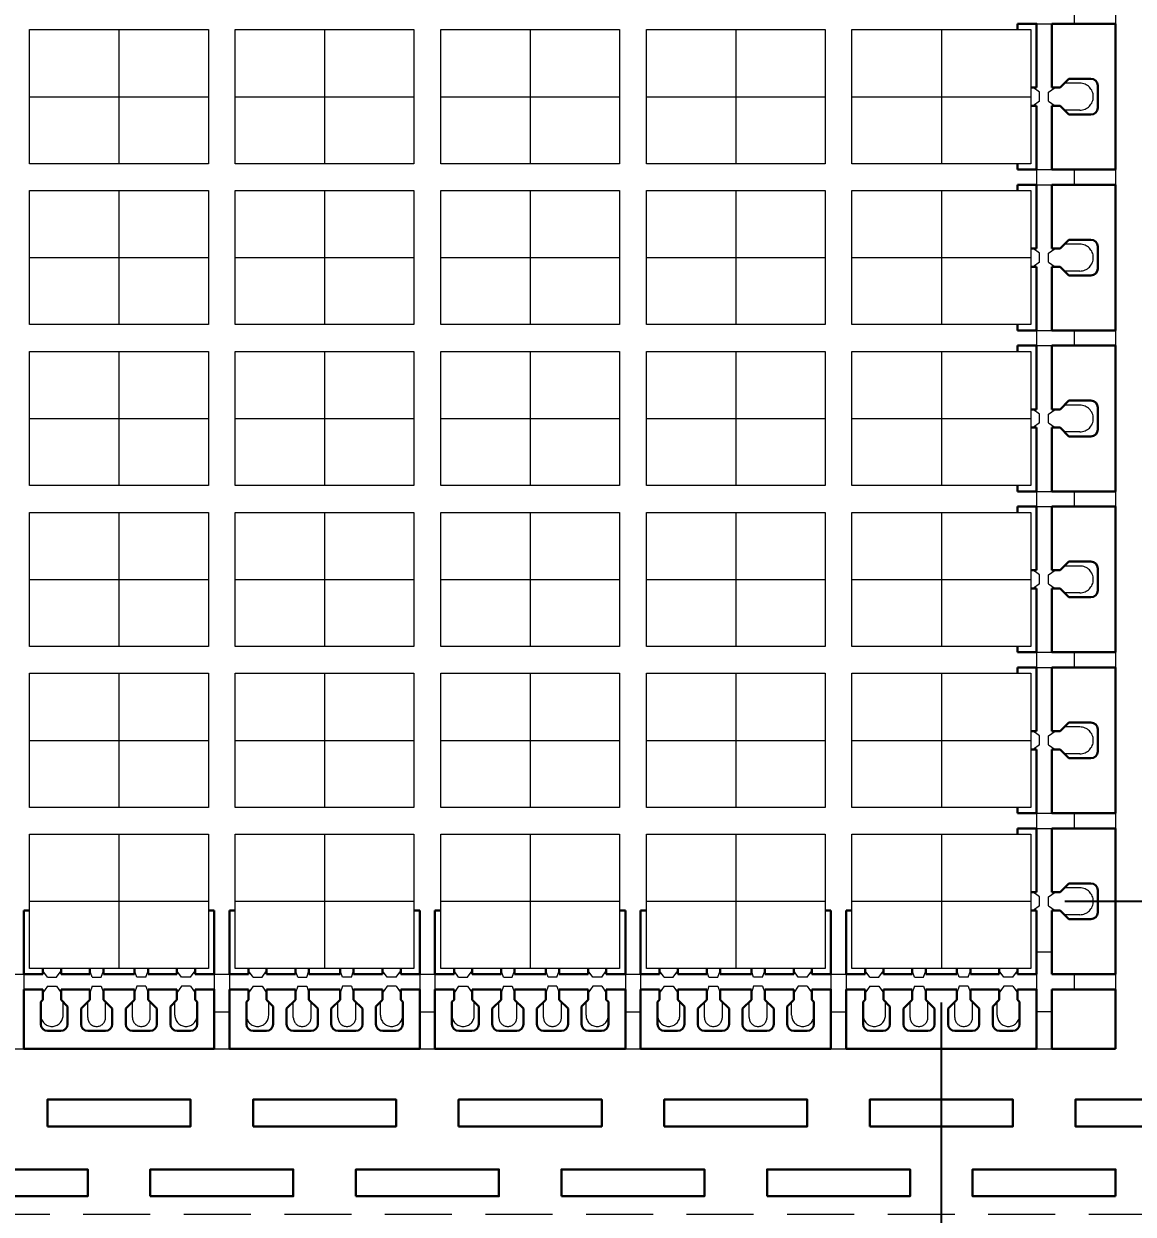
# Model space of a CAD drawing. Extents: x 276.8 to 349.1, y 147.8 to 219.
# Drawn here: x 320.77 to 333.18, y 157.56 to 170.87 of the extents above; entities that cross this region are included whole.
import ezdxf

# ---------------------------------------------------------------- set-up
doc = ezdxf.new("R2010")
doc.units = 0
doc.header["$LTSCALE"] = 3
doc.header["$MEASUREMENT"] = 0
for name, pattern in [('CENTER', [2, 1.25, -0.25, 0.25, -0.25]), ('HIDDEN', [0.375, 0.25, -0.125]), ('PHANTOM', [2.5, 1.25, -0.25, 0.25, -0.25, 0.25, -0.25])]:
    doc.linetypes.add(name, pattern=pattern)
for name, color, linetype, lineweight in [('CLIN', 1, 'CENTER', 15), ('DIM', 4, 'Continuous', 13), ('HIDN', 6, 'HIDDEN', 15), ('HIDN2', 3, 'HIDDEN', 15), ('HIND1', 6, 'HIDDEN', 15), ('OBJ1', 7, 'Continuous', 30), ('OBJ3', 40, 'Continuous', 30), ('PHANTOM', 5, 'PHANTOM', 15), ('SAW', 2, 'HIDDEN', 15)]:
    doc.layers.add(name, color=color, linetype=linetype, lineweight=lineweight)
doc.dimstyles.new('3DEC X 2', dxfattribs={"dimtxt": 0.889, "dimasz": 1.27, "dimexe": 0.381, "dimexo": 0.381, "dimgap": 0.381, "dimtad": 0, "dimdec": 3, "dimzin": 0, "dimdsep": 46, "dimtxsty": 'Standard', "dimcen": 0.09, "dimadec": 0, "dimazin": 0, "dimtfac": 1, "dimtdec": 3, "dimtofl": 0, "dimtmove": 0, "dimatfit": 3, "dimfxl": 1, "dimtolj": 1, "dimtzin": 0, "dimarcsym": 0})

# ---------------------------------------------------------------- blocks, each defined once
blk = doc.blocks.new('*D9')
at = {"layer": 'Defpoints', "color": 0, "transparency": 16777216}
for p in [(236.033, -122.925), (240.183, -125.675), (236.033, -132.247)]:
    blk.add_point(p, dxfattribs=at)
at = {"layer": 'DIM', "color": 0, "lineweight": -2, "transparency": 16777216}
for p, q in [((236.033, -123.306), (236.033, -132.628)), ((240.183, -126.056), (240.183, -132.628)), ((236.033, -132.247), (234.763, -132.247)), ((238.913, -132.247), (237.303, -132.247))]:
    blk.add_line(p, q, dxfattribs=at)
at = {"layer": 'DIM', "color": 0, "transparency": 16777216}
for points in [[(237.303, -132.035), (237.303, -132.458), (236.033, -132.247)], [(238.913, -132.035), (238.913, -132.458), (240.183, -132.247)]]:
    blk.add_solid(points, dxfattribs=at)
at = {"layer": 'DIM', "color": 0, "transparency": 16777216, "insert": (232.826, -132.247), "char_height": 0.889, "attachment_point": 5}
blk.add_mtext('\\A1;4.150', dxfattribs=at)
blk = doc.blocks.new('*D10')
at = {"layer": 'Defpoints', "color": 0, "transparency": 16777216}
for p in [(237.033, -122.175), (244.446, -122.175), (240.183, -125.675)]:
    blk.add_point(p, dxfattribs=at)
at = {"layer": 'DIM', "color": 0, "lineweight": -2, "transparency": 16777216}
for p, q in [((244.446, -122.175), (244.446, -120.085)), ((237.414, -122.175), (244.827, -122.175)), ((244.446, -124.405), (244.446, -123.445)), ((240.564, -125.675), (244.827, -125.675))]:
    blk.add_line(p, q, dxfattribs=at)
at = {"layer": 'DIM', "color": 0, "transparency": 16777216}
for points in [[(244.235, -123.445), (244.658, -123.445), (244.446, -122.175)], [(244.235, -124.405), (244.658, -124.405), (244.446, -125.675)]]:
    blk.add_solid(points, dxfattribs=at)
at = {"layer": 'DIM', "color": 0, "transparency": 16777216, "insert": (244.446, -118.074), "char_height": 0.889, "attachment_point": 5, "rotation": 90}
blk.add_mtext('\\A1;3.500', dxfattribs=at)
blk = doc.blocks.new('*D21')
at = {"layer": 'Defpoints', "color": 0, "transparency": 16777216}
for p in [(217.283, -125.475), (217.983, -125.475), (217.983, -131.4)]:
    blk.add_point(p, dxfattribs=at)
at = {"layer": 'DIM', "color": 0, "lineweight": -2, "transparency": 16777216}
for p, q in [((217.283, -125.856), (217.283, -131.781)), ((217.983, -125.856), (217.983, -131.781)), ((216.013, -131.4), (214.743, -131.4)), ((219.253, -131.4), (220.523, -131.4))]:
    blk.add_line(p, q, dxfattribs=at)
at = {"layer": 'DIM', "color": 0, "transparency": 16777216}
for points in [[(216.013, -131.189), (216.013, -131.612), (217.283, -131.4)], [(219.253, -131.189), (219.253, -131.612), (217.983, -131.4)]]:
    blk.add_solid(points, dxfattribs=at)
at = {"layer": 'DIM', "color": 0, "transparency": 16777216, "insert": (224.238, -131.4), "char_height": 0.889, "attachment_point": 5}
blk.add_mtext('\\A1;0.700 TYP', dxfattribs=at)

msp = doc.modelspace()

# ---------------------------------------------------------------- linework, layer by layer
at = {"layer": 'CLIN'}
for p, q in [((321.8332, 170.8071), (321.8332, 169.3071)), ((324.1332, 170.8071), (324.1332, 169.3071)), ((326.4332, 170.8071), (326.4332, 169.3071)), ((328.7332, 170.8071), (328.7332, 169.3071)), ((328.7332, 170.8071), (328.7332, 169.3071)), ((331.0332, 170.8071), (331.0332, 169.3071)), ((321.8332, 169.0071), (321.8332, 167.5071)), ((324.1332, 169.0071), (324.1332, 167.5071)), ((326.4332, 169.0071), (326.4332, 167.5071)), ((328.7332, 169.0071), (328.7332, 167.5071)), ((328.7332, 169.0071), (328.7332, 167.5071)), ((331.0332, 169.0071), (331.0332, 167.5071)), ((321.8332, 167.2071), (321.8332, 165.7071)), ((324.1332, 167.2071), (324.1332, 165.7071)), ((326.4332, 167.2071), (326.4332, 165.7071)), ((328.7332, 167.2071), (328.7332, 165.7071)), ((328.7332, 167.2071), (328.7332, 165.7071)), ((331.0332, 167.2071), (331.0332, 165.7071)), ((321.8332, 165.4071), (321.8332, 163.9071)), ((324.1332, 165.4071), (324.1332, 163.9071)), ((326.4332, 165.4071), (326.4332, 163.9071)), ((328.7332, 165.4071), (328.7332, 163.9071)), ((328.7332, 165.4071), (328.7332, 163.9071)), ((331.0332, 165.4071), (331.0332, 163.9071)), ((321.8332, 163.6071), (321.8332, 162.1071)), ((324.1332, 163.6071), (324.1332, 162.1071)), ((326.4332, 163.6071), (326.4332, 162.1071)), ((328.7332, 163.6071), (328.7332, 162.1071)), ((328.7332, 163.6071), (328.7332, 162.1071)), ((331.0332, 163.6071), (331.0332, 162.1071)), ((321.8332, 161.8071), (321.8332, 160.3071)), ((324.1332, 161.8071), (324.1332, 160.3071)), ((326.4332, 161.8071), (326.4332, 160.3071)), ((328.7332, 161.8071), (328.7332, 160.3071)), ((328.7332, 161.8071), (328.7332, 160.3071)), ((331.0332, 161.8071), (331.0332, 160.3071))]:
    msp.add_line(p, q, dxfattribs=at)
for points in [[(320.8332, 170.0571), (322.8332, 170.0571)], [(323.1332, 170.0571), (325.1332, 170.0571)], [(325.4332, 170.0571), (327.4332, 170.0571)], [(327.7332, 170.0571), (329.7332, 170.0571)], [(327.7332, 170.0571), (329.7332, 170.0571)], [(330.0332, 170.0571), (332.0332, 170.0571)], [(320.8332, 168.2571), (322.8332, 168.2571)], [(323.1332, 168.2571), (325.1332, 168.2571)], [(325.4332, 168.2571), (327.4332, 168.2571)], [(327.7332, 168.2571), (329.7332, 168.2571)], [(327.7332, 168.2571), (329.7332, 168.2571)], [(330.0332, 168.2571), (332.0332, 168.2571)], [(320.8332, 166.4571), (322.8332, 166.4571)], [(323.1332, 166.4571), (325.1332, 166.4571)], [(325.4332, 166.4571), (327.4332, 166.4571)], [(327.7332, 166.4571), (329.7332, 166.4571)], [(327.7332, 166.4571), (329.7332, 166.4571)], [(330.0332, 166.4571), (332.0332, 166.4571)], [(320.8332, 164.6571), (322.8332, 164.6571)], [(323.1332, 164.6571), (325.1332, 164.6571)], [(325.4332, 164.6571), (327.4332, 164.6571)], [(327.7332, 164.6571), (329.7332, 164.6571)], [(327.7332, 164.6571), (329.7332, 164.6571)], [(330.0332, 164.6571), (332.0332, 164.6571)], [(320.8332, 162.8571), (322.8332, 162.8571)], [(323.1332, 162.8571), (325.1332, 162.8571)], [(325.4332, 162.8571), (327.4332, 162.8571)], [(327.7332, 162.8571), (329.7332, 162.8571)], [(327.7332, 162.8571), (329.7332, 162.8571)], [(330.0332, 162.8571), (332.0332, 162.8571)], [(320.8332, 161.0571), (322.8332, 161.0571)], [(323.1332, 161.0571), (325.1332, 161.0571)], [(325.4332, 161.0571), (327.4332, 161.0571)], [(327.7332, 161.0571), (329.7332, 161.0571)], [(327.7332, 161.0571), (329.7332, 161.0571)], [(330.0332, 161.0571), (332.0332, 161.0571)]]:
    msp.add_lwpolyline(points, dxfattribs=at)
at = {"layer": 'HIDN'}
for p, q in [((332.5832, 170.2071), (332.4092, 170.2071)), ((332.5832, 169.9071), (332.4092, 169.9071)), ((332.5832, 168.4071), (332.4092, 168.4071)), ((332.5832, 168.1071), (332.4092, 168.1071)), ((332.5832, 166.6071), (332.4092, 166.6071)), ((332.5832, 166.3071), (332.4092, 166.3071)), ((332.5832, 164.8071), (332.4092, 164.8071)), ((332.5832, 164.5071), (332.4092, 164.5071)), ((332.5832, 163.0071), (332.4092, 163.0071)), ((332.5832, 162.7071), (332.4092, 162.7071)), ((332.5832, 161.2071), (332.4092, 161.2071)), ((332.5832, 160.9071), (332.4092, 160.9071)), ((320.9582, 159.7821), (320.9582, 159.9311)), ((321.2082, 159.7821), (321.2082, 159.9311)), ((321.4832, 159.7571), (321.4832, 159.9311)), ((321.6832, 159.7571), (321.6832, 159.9311)), ((321.9832, 159.7571), (321.9832, 159.9311)), ((322.1832, 159.7571), (322.1832, 159.9311)), ((322.4582, 159.7821), (322.4582, 159.9311)), ((323.2582, 159.7821), (323.2582, 159.9311)), ((323.5082, 159.7821), (323.5082, 159.9311)), ((323.7832, 159.7571), (323.7832, 159.9311)), ((323.9832, 159.7571), (323.9832, 159.9311)), ((324.2832, 159.7571), (324.2832, 159.9311)), ((324.4832, 159.7571), (324.4832, 159.9311)), ((324.7582, 159.7821), (324.7582, 159.9311)), ((325.5582, 159.7821), (325.5582, 159.9311)), ((325.8082, 159.7821), (325.8082, 159.9311)), ((326.0832, 159.7571), (326.0832, 159.9311)), ((326.2832, 159.7571), (326.2832, 159.9311)), ((326.5832, 159.7571), (326.5832, 159.9311)), ((326.7832, 159.7571), (326.7832, 159.9311)), ((327.0582, 159.7821), (327.0582, 159.9311)), ((327.8582, 159.7821), (327.8582, 159.9311)), ((328.1082, 159.7821), (328.1082, 159.9311)), ((328.3832, 159.7571), (328.3832, 159.9311)), ((328.5832, 159.7571), (328.5832, 159.9311)), ((328.8832, 159.7571), (328.8832, 159.9311)), ((329.0832, 159.7571), (329.0832, 159.9311)), ((329.3582, 159.7821), (329.3582, 159.9311)), ((330.1582, 159.7821), (330.1582, 159.9311)), ((330.4082, 159.7821), (330.4082, 159.9311)), ((330.6832, 159.7571), (330.6832, 159.9311)), ((330.8832, 159.7571), (330.8832, 159.9311)), ((331.1832, 159.7571), (331.1832, 159.9311)), ((331.3832, 159.7571), (331.3832, 159.9311)), ((331.6582, 159.7821), (331.6582, 159.9311))]:
    msp.add_line(p, q, dxfattribs=at)
msp.add_lwpolyline([(335.1832, 157.5571), (335.1832, 209.5571), (283.1832, 209.5571), (283.1832, 157.5571)], close=True, dxfattribs=at)
for centre, radius, start, end in [((332.5832, 170.0571), 0.15, 270, 90), ((332.5832, 168.2571), 0.15, 270, 90), ((332.5832, 166.4571), 0.15, 270, 90), ((332.5832, 164.6571), 0.15, 270, 90), ((332.5832, 162.8571), 0.15, 270, 90), ((332.5832, 161.0571), 0.15, 270, 90), ((321.0832, 159.7821), 0.125, 180, 360), ((322.5832, 159.7821), 0.125, 180, 0), ((323.3832, 159.7821), 0.125, 180, 360), ((324.8832, 159.7821), 0.125, 180, 0), ((325.6832, 159.7821), 0.125, 180, 360), ((327.1832, 159.7821), 0.125, 180, 0), ((327.9832, 159.7821), 0.125, 180, 360), ((329.4832, 159.7821), 0.125, 180, 0), ((330.2832, 159.7821), 0.125, 180, 360), ((331.7832, 159.7821), 0.125, 180, 0), ((321.5832, 159.7571), 0.1, 180, 360), ((322.0832, 159.7571), 0.1, 180, 360), ((323.8832, 159.7571), 0.1, 180, 360), ((324.3832, 159.7571), 0.1, 180, 360), ((326.1832, 159.7571), 0.1, 180, 360), ((326.6832, 159.7571), 0.1, 180, 360), ((328.4832, 159.7571), 0.1, 180, 360), ((328.9832, 159.7571), 0.1, 180, 360), ((330.7832, 159.7571), 0.1, 180, 360), ((331.2832, 159.7571), 0.1, 180, 360)]:
    msp.add_arc(centre, radius, start, end, dxfattribs=at)
at = {"layer": 'HIDN2'}
for p, q in [((332.5182, 171.0421), (332.5182, 170.8721)), ((332.0982, 170.8721), (332.2682, 170.8721)), ((332.0982, 169.2421), (332.0982, 169.0721)), ((332.0982, 169.2421), (332.2682, 169.2421)), ((332.5182, 169.2421), (332.5182, 169.0721)), ((332.0982, 169.0721), (332.2682, 169.0721)), ((332.0982, 167.4421), (332.0982, 167.2721)), ((332.0982, 167.4421), (332.2682, 167.4421)), ((332.5182, 167.4421), (332.5182, 167.2721)), ((332.0982, 167.2721), (332.2682, 167.2721)), ((332.0982, 165.6421), (332.0982, 165.4721)), ((332.0982, 165.6421), (332.2682, 165.6421)), ((332.5182, 165.6421), (332.5182, 165.4721)), ((332.0982, 165.4721), (332.2682, 165.4721)), ((332.0982, 163.8421), (332.0982, 163.6721)), ((332.0982, 163.8421), (332.2682, 163.8421)), ((332.5182, 163.8421), (332.5182, 163.6721)), ((332.0982, 163.6721), (332.2682, 163.6721)), ((332.0982, 162.0421), (332.0982, 161.8721)), ((332.0982, 162.0421), (332.2682, 162.0421)), ((332.5182, 162.0421), (332.5182, 161.8721)), ((332.0982, 161.8721), (332.2682, 161.8721)), ((332.0982, 160.4921), (332.2682, 160.4921)), ((320.5982, 160.2421), (320.7682, 160.2421)), ((320.7682, 160.2421), (320.7682, 160.0721)), ((322.8982, 160.2421), (323.0682, 160.2421)), ((322.8982, 160.2421), (322.8982, 160.0721)), ((323.0682, 160.2421), (323.0682, 160.0721)), ((325.1982, 160.2421), (325.3682, 160.2421)), ((325.1982, 160.2421), (325.1982, 160.0721)), ((325.3682, 160.2421), (325.3682, 160.0721)), ((327.4982, 160.2421), (327.6682, 160.2421)), ((327.4982, 160.2421), (327.4982, 160.0721)), ((327.6682, 160.2421), (327.6682, 160.0721)), ((329.7982, 160.2421), (329.9682, 160.2421)), ((329.7982, 160.2421), (329.7982, 160.0721)), ((329.9682, 160.2421), (329.9682, 160.0721)), ((332.0982, 160.2421), (332.0982, 160.0721)), ((332.5182, 160.2421), (332.5182, 160.0721)), ((322.8982, 159.8221), (323.0682, 159.8221)), ((325.1982, 159.8221), (325.3682, 159.8221)), ((327.4982, 159.8221), (327.6682, 159.8221)), ((329.7982, 159.8221), (329.9682, 159.8221)), ((332.2682, 159.8221), (332.0982, 159.8221))]:
    msp.add_line(p, q, dxfattribs=at)
at = {"layer": 'HIND1'}
for p, q in [((332.9832, 171.0421), (332.9832, 170.8721)), ((332.9832, 169.2421), (332.9832, 169.0721)), ((332.9832, 167.4421), (332.9832, 167.2721)), ((332.9832, 165.6421), (332.9832, 165.4721)), ((332.9832, 163.8421), (332.9832, 163.6721)), ((332.9832, 162.0421), (332.9832, 161.8721)), ((332.9832, 160.2421), (332.9832, 160.0721)), ((320.5982, 159.4071), (320.7682, 159.4071)), ((322.8982, 159.4071), (323.0682, 159.4071)), ((325.1982, 159.4071), (325.3682, 159.4071)), ((327.4982, 159.4071), (327.6682, 159.4071)), ((329.7982, 159.4071), (329.9682, 159.4071)), ((332.0982, 159.4071), (332.2682, 159.4071))]:
    msp.add_line(p, q, dxfattribs=at)
msp.add_lwpolyline([(335.1832, 157.5571), (335.1832, 209.5571), (283.1832, 209.5571), (283.1832, 157.5571)], close=True, dxfattribs=at)
at = {"layer": 'OBJ1'}
for points in [[(333.9012, 158.8391), (332.5332, 158.8391), (332.5332, 158.5391), (334.2012, 158.5391), (334.2012, 159.8071), (333.9012, 159.8071)], [(321.0332, 158.5391), (322.6332, 158.5391), (322.6332, 158.8391), (321.0332, 158.8391)], [(323.3332, 158.5391), (324.9332, 158.5391), (324.9332, 158.8391), (323.3332, 158.8391)], [(325.6332, 158.5391), (327.2332, 158.5391), (327.2332, 158.8391), (325.6332, 158.8391)], [(327.9332, 158.5391), (329.5332, 158.5391), (329.5332, 158.8391), (327.9332, 158.8391)], [(330.2332, 158.5391), (331.8332, 158.5391), (331.8332, 158.8391), (330.2332, 158.8391)], [(319.8832, 157.7571), (321.4832, 157.7571), (321.4832, 158.0571), (319.8832, 158.0571)], [(322.1832, 157.7571), (323.7832, 157.7571), (323.7832, 158.0571), (322.1832, 158.0571)], [(324.4832, 157.7571), (326.0832, 157.7571), (326.0832, 158.0571), (324.4832, 158.0571)], [(326.7832, 157.7571), (328.3832, 157.7571), (328.3832, 158.0571), (326.7832, 158.0571)], [(329.0832, 157.7571), (330.6832, 157.7571), (330.6832, 158.0571), (329.0832, 158.0571)], [(332.9832, 157.7571), (331.3832, 157.7571), (331.3832, 158.0571), (332.9832, 158.0571)]]:
    msp.add_lwpolyline(points, close=True, dxfattribs=at)
at = {"layer": 'OBJ3'}
for p, q in [((331.8852, 170.8071), (331.8852, 170.8721)), ((332.9832, 170.8721), (332.2682, 170.8721)), ((332.2682, 170.8721), (332.2682, 170.1591)), ((332.9832, 170.8721), (332.9832, 169.2421)), ((332.3612, 170.1591), (332.4592, 170.2571)), ((332.7072, 170.2571), (332.4592, 170.2571)), ((332.7832, 170.1811), (332.7832, 169.9331)), ((332.0332, 170.1591), (332.0982, 170.1591)), ((332.3332, 170.1591), (332.2682, 170.1591)), ((332.3612, 170.1591), (332.3332, 170.1591)), ((332.0332, 169.9551), (332.0982, 169.9551)), ((332.3332, 169.9551), (332.2682, 169.9551)), ((332.2682, 169.9551), (332.2682, 169.2421)), ((332.3612, 169.9551), (332.3332, 169.9551)), ((332.4592, 169.8571), (332.3612, 169.9551)), ((332.7072, 169.8571), (332.4592, 169.8571)), ((331.8852, 169.3071), (331.8852, 169.2421)), ((332.9832, 169.2421), (332.2682, 169.2421)), ((332.2682, 169.2421), (332.9832, 169.2421)), ((331.8852, 169.0071), (331.8852, 169.0721)), ((332.9832, 169.0721), (332.2682, 169.0721)), ((332.2682, 169.0721), (332.2682, 168.3591)), ((332.9832, 169.0721), (332.9832, 167.4421)), ((332.3612, 168.3591), (332.4592, 168.4571)), ((332.7072, 168.4571), (332.4592, 168.4571)), ((332.0332, 168.3591), (332.0982, 168.3591)), ((332.3332, 168.3591), (332.2682, 168.3591)), ((332.3612, 168.3591), (332.3332, 168.3591)), ((332.7832, 168.3811), (332.7832, 168.1331)), ((332.0332, 168.1551), (332.0982, 168.1551)), ((332.3332, 168.1551), (332.2682, 168.1551)), ((332.2682, 168.1551), (332.2682, 167.4421)), ((332.3612, 168.1551), (332.3332, 168.1551)), ((332.4592, 168.0571), (332.3612, 168.1551)), ((332.7072, 168.0571), (332.4592, 168.0571)), ((331.8852, 167.5071), (331.8852, 167.4421)), ((332.9832, 167.4421), (332.2682, 167.4421)), ((332.2682, 167.4421), (332.9832, 167.4421)), ((331.8852, 167.2071), (331.8852, 167.2721)), ((332.9832, 167.2721), (332.2682, 167.2721)), ((332.2682, 167.2721), (332.2682, 166.5591)), ((332.9832, 167.2721), (332.9832, 165.6421)), ((332.3612, 166.5591), (332.4592, 166.6571)), ((332.7072, 166.6571), (332.4592, 166.6571)), ((332.7832, 166.5811), (332.7832, 166.3331)), ((332.0332, 166.5591), (332.0982, 166.5591)), ((332.3332, 166.5591), (332.2682, 166.5591)), ((332.3612, 166.5591), (332.3332, 166.5591)), ((332.0332, 166.3551), (332.0982, 166.3551)), ((332.3332, 166.3551), (332.2682, 166.3551)), ((332.2682, 166.3551), (332.2682, 165.6421)), ((332.3612, 166.3551), (332.3332, 166.3551)), ((332.4592, 166.2571), (332.3612, 166.3551)), ((332.7072, 166.2571), (332.4592, 166.2571)), ((331.8852, 165.7071), (331.8852, 165.6421)), ((332.9832, 165.6421), (332.2682, 165.6421)), ((332.2682, 165.6421), (332.9832, 165.6421)), ((331.8852, 165.4071), (331.8852, 165.4721)), ((332.9832, 165.4721), (332.2682, 165.4721)), ((332.2682, 165.4721), (332.2682, 164.7591)), ((332.9832, 165.4721), (332.9832, 163.8421)), ((332.3612, 164.7591), (332.4592, 164.8571)), ((332.7072, 164.8571), (332.4592, 164.8571)), ((332.0332, 164.7591), (332.0982, 164.7591)), ((332.3332, 164.7591), (332.2682, 164.7591)), ((332.3612, 164.7591), (332.3332, 164.7591)), ((332.7832, 164.7811), (332.7832, 164.5331)), ((332.0332, 164.5551), (332.0982, 164.5551)), ((332.3332, 164.5551), (332.2682, 164.5551)), ((332.2682, 164.5551), (332.2682, 163.8421)), ((332.3612, 164.5551), (332.3332, 164.5551)), ((332.4592, 164.4571), (332.3612, 164.5551)), ((332.7072, 164.4571), (332.4592, 164.4571)), ((331.8852, 163.9071), (331.8852, 163.8421)), ((332.9832, 163.8421), (332.2682, 163.8421)), ((332.2682, 163.8421), (332.9832, 163.8421)), ((331.8852, 163.6071), (331.8852, 163.6721)), ((332.9832, 163.6721), (332.2682, 163.6721)), ((332.2682, 163.6721), (332.2682, 162.9591)), ((332.9832, 163.6721), (332.9832, 162.0421)), ((332.3612, 162.9591), (332.4592, 163.0571)), ((332.7072, 163.0571), (332.4592, 163.0571)), ((332.7832, 162.9811), (332.7832, 162.7331)), ((332.0332, 162.9591), (332.0982, 162.9591)), ((332.3332, 162.9591), (332.2682, 162.9591)), ((332.3612, 162.9591), (332.3332, 162.9591)), ((332.0332, 162.7551), (332.0982, 162.7551)), ((332.3332, 162.7551), (332.2682, 162.7551)), ((332.2682, 162.7551), (332.2682, 162.0421)), ((332.3612, 162.7551), (332.3332, 162.7551)), ((332.4592, 162.6571), (332.3612, 162.7551)), ((332.7072, 162.6571), (332.4592, 162.6571)), ((331.8852, 162.1071), (331.8852, 162.0421)), ((332.9832, 162.0421), (332.2682, 162.0421)), ((332.2682, 162.0421), (332.9832, 162.0421)), ((331.8852, 161.8071), (331.8852, 161.8721)), ((332.9832, 161.8721), (332.2682, 161.8721)), ((332.2682, 161.8721), (332.2682, 161.1591)), ((332.9832, 161.8721), (332.9832, 160.2421)), ((332.3612, 161.1591), (332.4592, 161.2571)), ((332.7072, 161.2571), (332.4592, 161.2571)), ((332.0332, 161.1591), (332.0982, 161.1591)), ((332.3332, 161.1591), (332.2682, 161.1591)), ((332.3612, 161.1591), (332.3332, 161.1591)), ((332.7832, 161.1811), (332.7832, 160.9331)), ((320.8332, 160.9551), (320.7682, 160.9551)), ((322.8332, 160.9551), (322.8982, 160.9551)), ((323.1332, 160.9551), (323.0682, 160.9551)), ((325.1332, 160.9551), (325.1982, 160.9551)), ((325.4332, 160.9551), (325.3682, 160.9551)), ((327.4332, 160.9551), (327.4982, 160.9551)), ((327.7332, 160.9551), (327.6682, 160.9551)), ((329.7332, 160.9551), (329.7982, 160.9551)), ((330.0332, 160.9551), (329.9682, 160.9551)), ((332.0332, 160.9551), (332.0982, 160.9551)), ((332.0332, 160.9551), (332.0982, 160.9551)), ((332.3332, 160.9551), (332.2682, 160.9551)), ((332.2682, 160.9551), (332.2682, 160.2421)), ((332.3612, 160.9551), (332.3332, 160.9551)), ((332.4592, 160.8571), (332.3612, 160.9551)), ((332.7072, 160.8571), (332.4592, 160.8571)), ((320.9812, 160.3071), (320.9812, 160.2421)), ((321.1852, 160.3071), (321.1852, 160.2421)), ((321.5082, 160.3071), (321.5082, 160.2421)), ((321.6582, 160.3071), (321.6582, 160.2421)), ((322.0082, 160.3071), (322.0082, 160.2421)), ((322.1582, 160.3071), (322.1582, 160.2421)), ((322.4812, 160.3071), (322.4812, 160.2421)), ((322.6852, 160.3071), (322.6852, 160.2421)), ((323.2812, 160.3071), (323.2812, 160.2421)), ((323.4852, 160.3071), (323.4852, 160.2421)), ((323.8082, 160.3071), (323.8082, 160.2421)), ((323.9582, 160.3071), (323.9582, 160.2421)), ((324.3082, 160.3071), (324.3082, 160.2421)), ((324.4582, 160.3071), (324.4582, 160.2421)), ((324.7812, 160.3071), (324.7812, 160.2421)), ((324.9852, 160.3071), (324.9852, 160.2421)), ((325.5812, 160.3071), (325.5812, 160.2421)), ((325.7852, 160.3071), (325.7852, 160.2421)), ((326.1082, 160.3071), (326.1082, 160.2421)), ((326.2582, 160.3071), (326.2582, 160.2421)), ((326.6082, 160.3071), (326.6082, 160.2421)), ((326.7582, 160.3071), (326.7582, 160.2421)), ((327.0812, 160.3071), (327.0812, 160.2421)), ((327.2852, 160.3071), (327.2852, 160.2421)), ((327.8812, 160.3071), (327.8812, 160.2421)), ((328.0852, 160.3071), (328.0852, 160.2421)), ((328.4082, 160.3071), (328.4082, 160.2421)), ((328.5582, 160.3071), (328.5582, 160.2421)), ((328.9082, 160.3071), (328.9082, 160.2421)), ((329.0582, 160.3071), (329.0582, 160.2421)), ((329.3812, 160.3071), (329.3812, 160.2421)), ((329.5852, 160.3071), (329.5852, 160.2421)), ((330.1812, 160.3071), (330.1812, 160.2421)), ((330.3852, 160.3071), (330.3852, 160.2421)), ((330.7082, 160.3071), (330.7082, 160.2421)), ((330.8582, 160.3071), (330.8582, 160.2421)), ((331.2082, 160.3071), (331.2082, 160.2421)), ((331.3582, 160.3071), (331.3582, 160.2421)), ((331.6812, 160.3071), (331.6812, 160.2421)), ((331.8852, 160.3071), (331.8852, 160.2421)), ((332.2682, 160.2421), (332.9832, 160.2421)), ((320.9812, 160.0721), (320.7682, 160.0721)), ((320.7682, 160.0721), (320.7682, 159.4071)), ((320.9812, 160.0071), (320.9812, 160.0721)), ((321.1852, 160.0071), (321.1852, 160.0721)), ((321.5082, 160.0071), (321.5082, 160.0721)), ((321.6582, 160.0071), (321.6582, 160.0721)), ((322.0082, 160.0071), (322.0082, 160.0721)), ((322.1582, 160.0071), (322.1582, 160.0721)), ((322.4812, 160.0071), (322.4812, 160.0721)), ((322.6852, 160.0071), (322.6852, 160.0721)), ((323.2812, 160.0721), (323.0682, 160.0721)), ((323.0682, 160.0721), (323.0682, 159.4071)), ((323.2812, 160.0071), (323.2812, 160.0721)), ((323.4852, 160.0071), (323.4852, 160.0721)), ((323.8082, 160.0071), (323.8082, 160.0721)), ((323.9582, 160.0071), (323.9582, 160.0721)), ((324.3082, 160.0071), (324.3082, 160.0721)), ((324.4582, 160.0071), (324.4582, 160.0721)), ((324.7812, 160.0071), (324.7812, 160.0721)), ((324.9852, 160.0071), (324.9852, 160.0721)), ((325.5812, 160.0721), (325.3682, 160.0721)), ((325.3682, 160.0721), (325.3682, 159.4071)), ((325.5812, 160.0071), (325.5812, 160.0721)), ((325.7852, 160.0071), (325.7852, 160.0721)), ((326.1082, 160.0071), (326.1082, 160.0721)), ((326.2582, 160.0071), (326.2582, 160.0721)), ((326.6082, 160.0071), (326.6082, 160.0721)), ((326.7582, 160.0071), (326.7582, 160.0721)), ((327.0812, 160.0071), (327.0812, 160.0721)), ((327.2852, 160.0071), (327.2852, 160.0721)), ((327.8812, 160.0721), (327.6682, 160.0721)), ((327.6682, 160.0721), (327.6682, 159.4071)), ((327.8812, 160.0071), (327.8812, 160.0721)), ((328.0852, 160.0071), (328.0852, 160.0721)), ((328.4082, 160.0071), (328.4082, 160.0721)), ((328.5582, 160.0071), (328.5582, 160.0721)), ((328.9082, 160.0071), (328.9082, 160.0721)), ((329.0582, 160.0071), (329.0582, 160.0721)), ((329.3812, 160.0071), (329.3812, 160.0721)), ((329.5852, 160.0071), (329.5852, 160.0721)), ((330.1812, 160.0721), (329.9682, 160.0721)), ((329.9682, 160.0721), (329.9682, 159.4071)), ((330.1812, 160.0071), (330.1812, 160.0721)), ((330.3852, 160.0071), (330.3852, 160.0721)), ((330.7082, 160.0071), (330.7082, 160.0721)), ((330.8582, 160.0071), (330.8582, 160.0721)), ((331.2082, 160.0071), (331.2082, 160.0721)), ((331.3582, 160.0071), (331.3582, 160.0721)), ((331.6812, 160.0071), (331.6812, 160.0721)), ((331.8852, 160.0071), (331.8852, 160.0721)), ((332.9832, 160.0721), (332.2682, 160.0721)), ((332.2682, 159.4071), (332.2682, 160.0721)), ((332.9832, 160.0721), (332.9832, 159.4071)), ((320.9582, 159.9311), (320.9812, 159.9541)), ((320.9582, 159.6831), (320.9582, 159.9311)), ((320.9812, 159.9541), (320.9812, 160.0071)), ((321.1852, 159.9541), (321.1852, 160.0071)), ((321.1852, 159.9541), (321.2582, 159.8811)), ((321.4082, 159.8561), (321.5082, 159.9561)), ((321.5082, 159.9561), (321.5082, 160.0071)), ((321.6582, 159.9561), (321.6582, 160.0071)), ((321.6582, 159.9561), (321.7582, 159.8561)), ((322.0082, 159.9561), (321.9082, 159.8561)), ((322.0082, 159.9561), (322.0082, 160.0071)), ((322.1582, 159.9561), (322.1582, 160.0071)), ((322.2582, 159.8561), (322.1582, 159.9561)), ((322.4082, 159.8811), (322.4812, 159.9541)), ((322.4812, 159.9541), (322.4812, 160.0071)), ((322.6852, 159.9541), (322.6852, 160.0071)), ((322.6852, 159.9541), (322.7082, 159.9311)), ((322.7082, 159.6831), (322.7082, 159.9311)), ((323.2582, 159.9311), (323.2812, 159.9541)), ((323.2582, 159.6831), (323.2582, 159.9311)), ((323.2812, 159.9541), (323.2812, 160.0071)), ((323.4852, 159.9541), (323.4852, 160.0071)), ((323.4852, 159.9541), (323.5582, 159.8811)), ((323.7082, 159.8561), (323.8082, 159.9561)), ((323.8082, 159.9561), (323.8082, 160.0071)), ((323.9582, 159.9561), (323.9582, 160.0071)), ((323.9582, 159.9561), (324.0582, 159.8561)), ((324.3082, 159.9561), (324.2082, 159.8561)), ((324.3082, 159.9561), (324.3082, 160.0071)), ((324.4582, 159.9561), (324.4582, 160.0071)), ((324.5582, 159.8561), (324.4582, 159.9561)), ((324.7082, 159.8811), (324.7812, 159.9541)), ((324.7812, 159.9541), (324.7812, 160.0071)), ((324.9852, 159.9541), (324.9852, 160.0071)), ((324.9852, 159.9541), (325.0082, 159.9311)), ((325.0082, 159.6831), (325.0082, 159.9311)), ((325.5582, 159.9311), (325.5812, 159.9541)), ((325.5582, 159.6831), (325.5582, 159.9311)), ((325.5812, 159.9541), (325.5812, 160.0071)), ((325.7852, 159.9541), (325.7852, 160.0071)), ((325.7852, 159.9541), (325.8582, 159.8811)), ((326.0082, 159.8561), (326.1082, 159.9561)), ((326.1082, 159.9561), (326.1082, 160.0071)), ((326.2582, 159.9561), (326.2582, 160.0071)), ((326.2582, 159.9561), (326.3582, 159.8561)), ((326.6082, 159.9561), (326.5082, 159.8561)), ((326.6082, 159.9561), (326.6082, 160.0071)), ((326.7582, 159.9561), (326.7582, 160.0071)), ((326.8582, 159.8561), (326.7582, 159.9561)), ((327.0082, 159.8811), (327.0812, 159.9541)), ((327.0812, 159.9541), (327.0812, 160.0071)), ((327.2852, 159.9541), (327.2852, 160.0071)), ((327.2852, 159.9541), (327.3082, 159.9311)), ((327.3082, 159.6831), (327.3082, 159.9311)), ((327.8582, 159.9311), (327.8812, 159.9541)), ((327.8582, 159.6831), (327.8582, 159.9311)), ((327.8812, 159.9541), (327.8812, 160.0071)), ((328.0852, 159.9541), (328.0852, 160.0071)), ((328.0852, 159.9541), (328.1582, 159.8811)), ((328.3082, 159.8561), (328.4082, 159.9561)), ((328.4082, 159.9561), (328.4082, 160.0071)), ((328.5582, 159.9561), (328.5582, 160.0071)), ((328.5582, 159.9561), (328.6582, 159.8561)), ((328.9082, 159.9561), (328.8082, 159.8561)), ((328.9082, 159.9561), (328.9082, 160.0071)), ((329.0582, 159.9561), (329.0582, 160.0071)), ((329.1582, 159.8561), (329.0582, 159.9561)), ((329.3082, 159.8811), (329.3812, 159.9541)), ((329.3812, 159.9541), (329.3812, 160.0071)), ((329.5852, 159.9541), (329.5852, 160.0071)), ((329.5852, 159.9541), (329.6082, 159.9311)), ((329.6082, 159.6831), (329.6082, 159.9311)), ((330.1582, 159.9311), (330.1812, 159.9541)), ((330.1582, 159.6831), (330.1582, 159.9311)), ((330.1812, 159.9541), (330.1812, 160.0071)), ((330.3852, 159.9541), (330.3852, 160.0071)), ((330.3852, 159.9541), (330.4582, 159.8811)), ((330.6082, 159.8561), (330.7082, 159.9561)), ((330.7082, 159.9561), (330.7082, 160.0071)), ((330.8582, 159.9561), (330.8582, 160.0071)), ((330.8582, 159.9561), (330.9582, 159.8561)), ((331.2082, 159.9561), (331.1082, 159.8561)), ((331.2082, 159.9561), (331.2082, 160.0071)), ((331.3582, 159.9561), (331.3582, 160.0071)), ((331.4582, 159.8561), (331.3582, 159.9561)), ((331.6082, 159.8811), (331.6812, 159.9541)), ((331.6812, 159.9541), (331.6812, 160.0071)), ((331.8852, 159.9541), (331.8852, 160.0071)), ((331.8852, 159.9541), (331.9082, 159.9311)), ((331.9082, 159.6831), (331.9082, 159.9311)), ((321.2582, 159.6831), (321.2582, 159.8811)), ((321.4082, 159.6831), (321.4082, 159.8561)), ((321.7582, 159.6831), (321.7582, 159.8561)), ((321.9082, 159.6831), (321.9082, 159.8561)), ((322.2582, 159.6831), (322.2582, 159.8561)), ((322.4082, 159.6831), (322.4082, 159.8811)), ((323.5582, 159.6831), (323.5582, 159.8811)), ((323.7082, 159.6831), (323.7082, 159.8561)), ((324.0582, 159.6831), (324.0582, 159.8561)), ((324.2082, 159.6831), (324.2082, 159.8561)), ((324.5582, 159.6831), (324.5582, 159.8561)), ((324.7082, 159.6831), (324.7082, 159.8811)), ((325.8582, 159.6831), (325.8582, 159.8811)), ((326.0082, 159.6831), (326.0082, 159.8561)), ((326.3582, 159.6831), (326.3582, 159.8561)), ((326.5082, 159.6831), (326.5082, 159.8561)), ((326.8582, 159.6831), (326.8582, 159.8561)), ((327.0082, 159.6831), (327.0082, 159.8811)), ((328.1582, 159.6831), (328.1582, 159.8811)), ((328.3082, 159.6831), (328.3082, 159.8561)), ((328.6582, 159.6831), (328.6582, 159.8561)), ((328.8082, 159.6831), (328.8082, 159.8561)), ((329.1582, 159.6831), (329.1582, 159.8561)), ((329.3082, 159.6831), (329.3082, 159.8811)), ((330.4582, 159.6831), (330.4582, 159.8811)), ((330.6082, 159.6831), (330.6082, 159.8561)), ((330.9582, 159.6831), (330.9582, 159.8561)), ((331.1082, 159.6831), (331.1082, 159.8561)), ((331.4582, 159.6831), (331.4582, 159.8561)), ((331.6082, 159.6831), (331.6082, 159.8811)), ((321.1822, 159.6071), (321.0342, 159.6071)), ((321.6822, 159.6071), (321.4842, 159.6071)), ((322.1822, 159.6071), (321.9842, 159.6071)), ((322.6322, 159.6071), (322.4842, 159.6071)), ((323.4822, 159.6071), (323.3342, 159.6071)), ((323.9822, 159.6071), (323.7842, 159.6071)), ((324.4822, 159.6071), (324.2842, 159.6071)), ((324.9322, 159.6071), (324.7842, 159.6071)), ((325.7822, 159.6071), (325.6342, 159.6071)), ((326.2822, 159.6071), (326.0842, 159.6071)), ((326.7822, 159.6071), (326.5842, 159.6071)), ((327.2322, 159.6071), (327.0842, 159.6071)), ((328.0822, 159.6071), (327.9342, 159.6071)), ((328.5822, 159.6071), (328.3842, 159.6071)), ((329.0822, 159.6071), (328.8842, 159.6071)), ((329.5322, 159.6071), (329.3842, 159.6071)), ((330.3822, 159.6071), (330.2342, 159.6071)), ((330.8822, 159.6071), (330.6842, 159.6071)), ((331.3822, 159.6071), (331.1842, 159.6071)), ((331.8322, 159.6071), (331.6842, 159.6071)), ((332.2682, 159.4071), (332.9832, 159.4071))]:
    msp.add_line(p, q, dxfattribs=at)
for points in [[(332.0982, 170.1591), (332.0982, 170.8721), (331.8852, 170.8721)], [(331.8852, 169.2421), (332.0982, 169.2421), (332.0982, 169.9551)], [(332.0982, 168.3591), (332.0982, 169.0721), (331.8852, 169.0721)], [(331.8852, 167.4421), (332.0982, 167.4421), (332.0982, 168.1551)], [(332.0982, 166.5591), (332.0982, 167.2721), (331.8852, 167.2721)], [(331.8852, 165.6421), (332.0982, 165.6421), (332.0982, 166.3551)], [(332.0982, 164.7591), (332.0982, 165.4721), (331.8852, 165.4721)], [(331.8852, 163.8421), (332.0982, 163.8421), (332.0982, 164.5551)], [(332.0982, 162.9591), (332.0982, 163.6721), (331.8852, 163.6721)], [(331.8852, 162.0421), (332.0982, 162.0421), (332.0982, 162.7551)], [(332.0982, 161.1591), (332.0982, 161.8721), (331.8852, 161.8721)], [(320.9812, 160.2421), (320.7682, 160.2421), (320.7682, 160.9551)], [(322.8982, 160.9551), (322.8982, 160.2421), (322.6852, 160.2421)], [(323.2812, 160.2421), (323.0682, 160.2421), (323.0682, 160.9551)], [(325.1982, 160.9551), (325.1982, 160.2421), (324.9852, 160.2421)], [(325.5812, 160.2421), (325.3682, 160.2421), (325.3682, 160.9551)], [(327.4982, 160.9551), (327.4982, 160.2421), (327.2852, 160.2421)], [(327.8812, 160.2421), (327.6682, 160.2421), (327.6682, 160.9551)], [(329.7982, 160.9551), (329.7982, 160.2421), (329.5852, 160.2421)], [(330.1812, 160.2421), (329.9682, 160.2421), (329.9682, 160.9551)], [(332.0982, 160.9551), (332.0982, 160.2421), (331.8852, 160.2421)], [(331.8852, 160.2421), (332.0982, 160.2421), (332.0982, 160.9551)], [(321.5082, 160.2421), (321.1852, 160.2421)], [(322.0082, 160.2421), (321.6582, 160.2421)], [(322.4812, 160.2421), (322.1582, 160.2421)], [(323.8082, 160.2421), (323.4852, 160.2421)], [(324.3082, 160.2421), (323.9582, 160.2421)], [(324.7812, 160.2421), (324.4582, 160.2421)], [(326.1082, 160.2421), (325.7852, 160.2421)], [(326.6082, 160.2421), (326.2582, 160.2421)], [(327.0812, 160.2421), (326.7582, 160.2421)], [(328.4082, 160.2421), (328.0852, 160.2421)], [(328.9082, 160.2421), (328.5582, 160.2421)], [(329.3812, 160.2421), (329.0582, 160.2421)], [(330.7082, 160.2421), (330.3852, 160.2421)], [(331.2082, 160.2421), (330.8582, 160.2421)], [(331.6812, 160.2421), (331.3582, 160.2421)], [(320.7682, 159.4071), (322.8982, 159.4071), (322.8982, 160.0721), (322.6852, 160.0721)], [(321.5082, 160.0721), (321.1852, 160.0721)], [(322.0082, 160.0721), (321.6582, 160.0721)], [(322.0082, 160.0721), (321.6582, 160.0721)], [(322.4812, 160.0721), (322.1582, 160.0721)], [(323.0682, 159.4071), (325.1982, 159.4071), (325.1982, 160.0721), (324.9852, 160.0721)], [(323.8082, 160.0721), (323.4852, 160.0721)], [(324.3082, 160.0721), (323.9582, 160.0721)], [(324.3082, 160.0721), (323.9582, 160.0721)], [(324.7812, 160.0721), (324.4582, 160.0721)], [(325.3682, 159.4071), (327.4982, 159.4071), (327.4982, 160.0721), (327.2852, 160.0721)], [(326.1082, 160.0721), (325.7852, 160.0721)], [(326.6082, 160.0721), (326.2582, 160.0721)], [(326.6082, 160.0721), (326.2582, 160.0721)], [(327.0812, 160.0721), (326.7582, 160.0721)], [(327.6682, 159.4071), (329.7982, 159.4071), (329.7982, 160.0721), (329.5852, 160.0721)], [(328.4082, 160.0721), (328.0852, 160.0721)], [(328.9082, 160.0721), (328.5582, 160.0721)], [(328.9082, 160.0721), (328.5582, 160.0721)], [(329.3812, 160.0721), (329.0582, 160.0721)], [(329.9682, 159.4071), (332.0982, 159.4071), (332.0982, 160.0721), (331.8852, 160.0721)], [(330.7082, 160.0721), (330.3852, 160.0721)], [(331.2082, 160.0721), (330.8582, 160.0721)], [(331.2082, 160.0721), (330.8582, 160.0721)], [(331.6812, 160.0721), (331.3582, 160.0721)]]:
    msp.add_lwpolyline(points, dxfattribs=at)
for centre, start, end in [((332.7072, 170.1811), 360, 90), ((332.7072, 169.9331), 270, 0), ((332.7072, 168.3811), 360, 90), ((332.7072, 168.1331), 270, 0), ((332.7072, 166.5811), 360, 90), ((332.7072, 166.3331), 270, 0), ((332.7072, 164.7811), 360, 90), ((332.7072, 164.5331), 270, 0), ((332.7072, 162.9811), 360, 90), ((332.7072, 162.7331), 270, 0), ((332.7072, 161.1811), 360, 90), ((332.7072, 160.9331), 270, 0), ((321.0342, 159.6831), 180, 270), ((321.1822, 159.6831), 270, 360), ((321.4842, 159.6831), 180, 270), ((321.6822, 159.6831), 270, 0), ((321.9842, 159.6831), 180, 270), ((322.1822, 159.6831), 270, 360), ((322.4842, 159.6831), 180, 270), ((322.6322, 159.6831), 270, 0), ((323.3342, 159.6831), 180, 270), ((323.4822, 159.6831), 270, 360), ((323.7842, 159.6831), 180, 270), ((323.9822, 159.6831), 270, 0), ((324.2842, 159.6831), 180, 270), ((324.4822, 159.6831), 270, 360), ((324.7842, 159.6831), 180, 270), ((324.9322, 159.6831), 270, 0), ((325.6342, 159.6831), 180, 270), ((325.7822, 159.6831), 270, 360), ((326.0842, 159.6831), 180, 270), ((326.2822, 159.6831), 270, 0), ((326.5842, 159.6831), 180, 270), ((326.7822, 159.6831), 270, 360), ((327.0842, 159.6831), 180, 270), ((327.2322, 159.6831), 270, 0), ((327.9342, 159.6831), 180, 270), ((328.0822, 159.6831), 270, 360), ((328.3842, 159.6831), 180, 270), ((328.5822, 159.6831), 270, 0), ((328.8842, 159.6831), 180, 270), ((329.0822, 159.6831), 270, 360), ((329.3842, 159.6831), 180, 270), ((329.5322, 159.6831), 270, 0), ((330.2342, 159.6831), 180, 270), ((330.3822, 159.6831), 270, 360), ((330.6842, 159.6831), 180, 270), ((330.8822, 159.6831), 270, 0), ((331.1842, 159.6831), 180, 270), ((331.3822, 159.6831), 270, 360), ((331.6842, 159.6831), 180, 270), ((331.8322, 159.6831), 270, 0)]:
    msp.add_arc(centre, 0.076, start, end, dxfattribs=at)
at = {"layer": 'PHANTOM'}
for points in [[(322.8332, 169.3071), (320.8332, 169.3071), (320.8332, 170.8071), (322.8332, 170.8071)], [(325.1332, 169.3071), (323.1332, 169.3071), (323.1332, 170.8071), (325.1332, 170.8071)], [(327.4332, 169.3071), (325.4332, 169.3071), (325.4332, 170.8071), (327.4332, 170.8071)], [(329.7332, 169.3071), (327.7332, 169.3071), (327.7332, 170.8071), (329.7332, 170.8071)], [(329.7332, 169.3071), (327.7332, 169.3071), (327.7332, 170.8071), (329.7332, 170.8071)], [(332.0332, 169.3071), (330.0332, 169.3071), (330.0332, 170.8071), (332.0332, 170.8071)], [(322.8332, 167.5071), (320.8332, 167.5071), (320.8332, 169.0071), (322.8332, 169.0071)], [(325.1332, 167.5071), (323.1332, 167.5071), (323.1332, 169.0071), (325.1332, 169.0071)], [(327.4332, 167.5071), (325.4332, 167.5071), (325.4332, 169.0071), (327.4332, 169.0071)], [(329.7332, 167.5071), (327.7332, 167.5071), (327.7332, 169.0071), (329.7332, 169.0071)], [(329.7332, 167.5071), (327.7332, 167.5071), (327.7332, 169.0071), (329.7332, 169.0071)], [(332.0332, 167.5071), (330.0332, 167.5071), (330.0332, 169.0071), (332.0332, 169.0071)], [(322.8332, 165.7071), (320.8332, 165.7071), (320.8332, 167.2071), (322.8332, 167.2071)], [(325.1332, 165.7071), (323.1332, 165.7071), (323.1332, 167.2071), (325.1332, 167.2071)], [(327.4332, 165.7071), (325.4332, 165.7071), (325.4332, 167.2071), (327.4332, 167.2071)], [(329.7332, 165.7071), (327.7332, 165.7071), (327.7332, 167.2071), (329.7332, 167.2071)], [(329.7332, 165.7071), (327.7332, 165.7071), (327.7332, 167.2071), (329.7332, 167.2071)], [(332.0332, 165.7071), (330.0332, 165.7071), (330.0332, 167.2071), (332.0332, 167.2071)], [(322.8332, 163.9071), (320.8332, 163.9071), (320.8332, 165.4071), (322.8332, 165.4071)], [(325.1332, 163.9071), (323.1332, 163.9071), (323.1332, 165.4071), (325.1332, 165.4071)], [(327.4332, 163.9071), (325.4332, 163.9071), (325.4332, 165.4071), (327.4332, 165.4071)], [(329.7332, 163.9071), (327.7332, 163.9071), (327.7332, 165.4071), (329.7332, 165.4071)], [(329.7332, 163.9071), (327.7332, 163.9071), (327.7332, 165.4071), (329.7332, 165.4071)], [(332.0332, 163.9071), (330.0332, 163.9071), (330.0332, 165.4071), (332.0332, 165.4071)], [(322.8332, 162.1071), (320.8332, 162.1071), (320.8332, 163.6071), (322.8332, 163.6071)], [(325.1332, 162.1071), (323.1332, 162.1071), (323.1332, 163.6071), (325.1332, 163.6071)], [(327.4332, 162.1071), (325.4332, 162.1071), (325.4332, 163.6071), (327.4332, 163.6071)], [(329.7332, 162.1071), (327.7332, 162.1071), (327.7332, 163.6071), (329.7332, 163.6071)], [(329.7332, 162.1071), (327.7332, 162.1071), (327.7332, 163.6071), (329.7332, 163.6071)], [(332.0332, 162.1071), (330.0332, 162.1071), (330.0332, 163.6071), (332.0332, 163.6071)], [(322.8332, 160.3071), (320.8332, 160.3071), (320.8332, 161.8071), (322.8332, 161.8071)], [(325.1332, 160.3071), (323.1332, 160.3071), (323.1332, 161.8071), (325.1332, 161.8071)], [(327.4332, 160.3071), (325.4332, 160.3071), (325.4332, 161.8071), (327.4332, 161.8071)], [(329.7332, 160.3071), (327.7332, 160.3071), (327.7332, 161.8071), (329.7332, 161.8071)], [(329.7332, 160.3071), (327.7332, 160.3071), (327.7332, 161.8071), (329.7332, 161.8071)], [(332.0332, 160.3071), (330.0332, 160.3071), (330.0332, 161.8071), (332.0332, 161.8071)]]:
    msp.add_lwpolyline(points, close=True, dxfattribs=at)
at = {"layer": 'SAW'}
for p, q in [((332.1332, 170.1071), (332.0602, 170.1591)), ((332.1332, 170.0071), (332.1332, 170.1071)), ((332.1332, 170.0071), (332.1332, 170.1071)), ((332.2332, 170.1071), (332.3062, 170.1591)), ((332.2332, 170.0071), (332.2332, 170.1071)), ((332.2332, 170.0071), (332.2332, 170.1071)), ((332.1332, 170.0071), (332.0602, 169.9551)), ((332.2332, 170.0071), (332.3062, 169.9551)), ((332.1332, 168.3071), (332.0602, 168.3591)), ((332.1332, 168.2071), (332.1332, 168.3071)), ((332.1332, 168.2071), (332.1332, 168.3071)), ((332.2332, 168.3071), (332.3062, 168.3591)), ((332.2332, 168.2071), (332.2332, 168.3071)), ((332.2332, 168.2071), (332.2332, 168.3071)), ((332.1332, 168.2071), (332.0602, 168.1551)), ((332.2332, 168.2071), (332.3062, 168.1551)), ((332.1332, 166.5071), (332.0602, 166.5591)), ((332.1332, 166.4071), (332.1332, 166.5071)), ((332.1332, 166.4071), (332.1332, 166.5071)), ((332.2332, 166.5071), (332.3062, 166.5591)), ((332.2332, 166.4071), (332.2332, 166.5071)), ((332.2332, 166.4071), (332.2332, 166.5071)), ((332.1332, 166.4071), (332.0602, 166.3551)), ((332.2332, 166.4071), (332.3062, 166.3551)), ((332.1332, 164.7071), (332.0602, 164.7591)), ((332.1332, 164.6071), (332.1332, 164.7071)), ((332.1332, 164.6071), (332.1332, 164.7071)), ((332.2332, 164.7071), (332.3062, 164.7591)), ((332.2332, 164.6071), (332.2332, 164.7071)), ((332.2332, 164.6071), (332.2332, 164.7071)), ((332.1332, 164.6071), (332.0602, 164.5551)), ((332.2332, 164.6071), (332.3062, 164.5551)), ((332.1332, 162.9071), (332.0602, 162.9591)), ((332.1332, 162.8071), (332.1332, 162.9071)), ((332.1332, 162.8071), (332.1332, 162.9071)), ((332.2332, 162.9071), (332.3062, 162.9591)), ((332.2332, 162.8071), (332.2332, 162.9071)), ((332.2332, 162.8071), (332.2332, 162.9071)), ((332.1332, 162.8071), (332.0602, 162.7551)), ((332.2332, 162.8071), (332.3062, 162.7551)), ((332.1332, 161.1071), (332.0602, 161.1591)), ((332.2332, 161.1071), (332.3062, 161.1591)), ((332.1332, 161.0071), (332.0602, 160.9551)), ((332.1332, 161.0071), (332.1332, 161.1071)), ((332.1332, 161.0071), (332.1332, 161.1071)), ((332.2332, 161.0071), (332.2332, 161.1071)), ((332.2332, 161.0071), (332.2332, 161.1071)), ((332.2332, 161.0071), (332.3062, 160.9551)), ((321.0332, 160.2071), (320.9812, 160.2801)), ((321.0332, 160.2071), (321.1332, 160.2071)), ((321.0332, 160.2071), (321.1332, 160.2071)), ((321.1332, 160.2071), (321.1852, 160.2801)), ((321.5332, 160.2071), (321.5082, 160.2801)), ((321.5332, 160.2071), (321.5082, 160.2801)), ((321.5332, 160.2071), (321.6332, 160.2071)), ((321.5332, 160.2071), (321.6332, 160.2071)), ((321.6332, 160.2071), (321.6582, 160.2801)), ((321.6332, 160.2071), (321.6582, 160.2801)), ((322.0332, 160.2071), (322.0082, 160.2801)), ((322.0332, 160.2071), (322.0082, 160.2801)), ((322.1332, 160.2071), (322.0332, 160.2071)), ((322.1332, 160.2071), (322.0332, 160.2071)), ((322.1332, 160.2071), (322.1582, 160.2801)), ((322.5332, 160.2071), (322.4812, 160.2801)), ((322.6332, 160.2071), (322.5332, 160.2071)), ((322.6332, 160.2071), (322.5332, 160.2071)), ((322.6332, 160.2071), (322.6852, 160.2801)), ((323.3332, 160.2071), (323.2812, 160.2801)), ((323.3332, 160.2071), (323.4332, 160.2071)), ((323.3332, 160.2071), (323.4332, 160.2071)), ((323.4332, 160.2071), (323.4852, 160.2801)), ((323.8332, 160.2071), (323.8082, 160.2801)), ((323.8332, 160.2071), (323.8082, 160.2801)), ((323.8332, 160.2071), (323.9332, 160.2071)), ((323.8332, 160.2071), (323.9332, 160.2071)), ((323.9332, 160.2071), (323.9582, 160.2801)), ((323.9332, 160.2071), (323.9582, 160.2801)), ((324.3332, 160.2071), (324.3082, 160.2801)), ((324.3332, 160.2071), (324.3082, 160.2801)), ((324.4332, 160.2071), (324.3332, 160.2071)), ((324.4332, 160.2071), (324.3332, 160.2071)), ((324.4332, 160.2071), (324.4582, 160.2801)), ((324.8332, 160.2071), (324.7812, 160.2801)), ((324.9332, 160.2071), (324.8332, 160.2071)), ((324.9332, 160.2071), (324.8332, 160.2071)), ((324.9332, 160.2071), (324.9852, 160.2801)), ((325.6332, 160.2071), (325.5812, 160.2801)), ((325.6332, 160.2071), (325.7332, 160.2071)), ((325.6332, 160.2071), (325.7332, 160.2071)), ((325.7332, 160.2071), (325.7852, 160.2801)), ((326.1332, 160.2071), (326.1082, 160.2801)), ((326.1332, 160.2071), (326.1082, 160.2801)), ((326.1332, 160.2071), (326.2332, 160.2071)), ((326.1332, 160.2071), (326.2332, 160.2071)), ((326.2332, 160.2071), (326.2582, 160.2801)), ((326.2332, 160.2071), (326.2582, 160.2801)), ((326.6332, 160.2071), (326.6082, 160.2801)), ((326.6332, 160.2071), (326.6082, 160.2801)), ((326.7332, 160.2071), (326.6332, 160.2071)), ((326.7332, 160.2071), (326.6332, 160.2071)), ((326.7332, 160.2071), (326.7582, 160.2801)), ((327.1332, 160.2071), (327.0812, 160.2801)), ((327.2332, 160.2071), (327.1332, 160.2071)), ((327.2332, 160.2071), (327.1332, 160.2071)), ((327.2332, 160.2071), (327.2852, 160.2801)), ((327.9332, 160.2071), (327.8812, 160.2801)), ((327.9332, 160.2071), (328.0332, 160.2071)), ((327.9332, 160.2071), (328.0332, 160.2071)), ((328.0332, 160.2071), (328.0852, 160.2801)), ((328.4332, 160.2071), (328.4082, 160.2801)), ((328.4332, 160.2071), (328.4082, 160.2801)), ((328.4332, 160.2071), (328.5332, 160.2071)), ((328.4332, 160.2071), (328.5332, 160.2071)), ((328.5332, 160.2071), (328.5582, 160.2801)), ((328.5332, 160.2071), (328.5582, 160.2801)), ((328.9332, 160.2071), (328.9082, 160.2801)), ((328.9332, 160.2071), (328.9082, 160.2801)), ((329.0332, 160.2071), (328.9332, 160.2071)), ((329.0332, 160.2071), (328.9332, 160.2071)), ((329.0332, 160.2071), (329.0582, 160.2801)), ((329.4332, 160.2071), (329.3812, 160.2801)), ((329.5332, 160.2071), (329.4332, 160.2071)), ((329.5332, 160.2071), (329.4332, 160.2071)), ((329.5332, 160.2071), (329.5852, 160.2801)), ((330.2332, 160.2071), (330.1812, 160.2801)), ((330.2332, 160.2071), (330.3332, 160.2071)), ((330.2332, 160.2071), (330.3332, 160.2071)), ((330.3332, 160.2071), (330.3852, 160.2801)), ((330.7332, 160.2071), (330.7082, 160.2801)), ((330.7332, 160.2071), (330.7082, 160.2801)), ((330.7332, 160.2071), (330.8332, 160.2071)), ((330.7332, 160.2071), (330.8332, 160.2071)), ((330.8332, 160.2071), (330.8582, 160.2801)), ((330.8332, 160.2071), (330.8582, 160.2801)), ((331.2332, 160.2071), (331.2082, 160.2801)), ((331.2332, 160.2071), (331.2082, 160.2801)), ((331.3332, 160.2071), (331.2332, 160.2071)), ((331.3332, 160.2071), (331.2332, 160.2071)), ((331.3332, 160.2071), (331.3582, 160.2801)), ((331.7332, 160.2071), (331.6812, 160.2801)), ((331.8332, 160.2071), (331.7332, 160.2071)), ((331.8332, 160.2071), (331.7332, 160.2071)), ((331.8332, 160.2071), (331.8852, 160.2801)), ((321.0332, 160.1071), (320.9812, 160.0341)), ((321.0332, 160.1071), (321.1332, 160.1071)), ((321.1332, 160.1071), (321.1852, 160.0341)), ((321.5332, 160.1071), (321.5082, 160.0341)), ((321.5332, 160.1071), (321.5082, 160.0341)), ((321.5332, 160.1071), (321.6332, 160.1071)), ((321.5332, 160.1071), (321.6332, 160.1071)), ((321.6332, 160.1071), (321.6582, 160.0341)), ((321.6332, 160.1071), (321.6582, 160.0341)), ((322.0332, 160.1071), (322.0082, 160.0341)), ((322.0332, 160.1071), (322.0082, 160.0341)), ((322.1332, 160.1071), (322.0332, 160.1071)), ((322.1332, 160.1071), (322.0332, 160.1071)), ((322.1332, 160.1071), (322.1582, 160.0341)), ((322.5332, 160.1071), (322.4812, 160.0341)), ((322.6332, 160.1071), (322.5332, 160.1071)), ((322.6332, 160.1071), (322.5332, 160.1071)), ((322.6332, 160.1071), (322.6852, 160.0341)), ((323.3332, 160.1071), (323.2812, 160.0341)), ((323.3332, 160.1071), (323.4332, 160.1071)), ((323.4332, 160.1071), (323.4852, 160.0341)), ((323.8332, 160.1071), (323.8082, 160.0341)), ((323.8332, 160.1071), (323.8082, 160.0341)), ((323.8332, 160.1071), (323.9332, 160.1071)), ((323.8332, 160.1071), (323.9332, 160.1071)), ((323.9332, 160.1071), (323.9582, 160.0341)), ((323.9332, 160.1071), (323.9582, 160.0341)), ((324.3332, 160.1071), (324.3082, 160.0341)), ((324.3332, 160.1071), (324.3082, 160.0341)), ((324.4332, 160.1071), (324.3332, 160.1071)), ((324.4332, 160.1071), (324.3332, 160.1071)), ((324.4332, 160.1071), (324.4582, 160.0341)), ((324.8332, 160.1071), (324.7812, 160.0341)), ((324.9332, 160.1071), (324.8332, 160.1071)), ((324.9332, 160.1071), (324.8332, 160.1071)), ((324.9332, 160.1071), (324.9852, 160.0341)), ((325.6332, 160.1071), (325.5812, 160.0341)), ((325.6332, 160.1071), (325.7332, 160.1071)), ((325.7332, 160.1071), (325.7852, 160.0341)), ((326.1332, 160.1071), (326.1082, 160.0341)), ((326.1332, 160.1071), (326.1082, 160.0341)), ((326.1332, 160.1071), (326.2332, 160.1071)), ((326.1332, 160.1071), (326.2332, 160.1071)), ((326.2332, 160.1071), (326.2582, 160.0341)), ((326.2332, 160.1071), (326.2582, 160.0341)), ((326.6332, 160.1071), (326.6082, 160.0341)), ((326.6332, 160.1071), (326.6082, 160.0341)), ((326.7332, 160.1071), (326.6332, 160.1071)), ((326.7332, 160.1071), (326.6332, 160.1071)), ((326.7332, 160.1071), (326.7582, 160.0341)), ((327.1332, 160.1071), (327.0812, 160.0341)), ((327.2332, 160.1071), (327.1332, 160.1071)), ((327.2332, 160.1071), (327.1332, 160.1071)), ((327.2332, 160.1071), (327.2852, 160.0341)), ((327.9332, 160.1071), (327.8812, 160.0341)), ((327.9332, 160.1071), (328.0332, 160.1071)), ((328.0332, 160.1071), (328.0852, 160.0341)), ((328.4332, 160.1071), (328.4082, 160.0341)), ((328.4332, 160.1071), (328.4082, 160.0341)), ((328.4332, 160.1071), (328.5332, 160.1071)), ((328.4332, 160.1071), (328.5332, 160.1071)), ((328.5332, 160.1071), (328.5582, 160.0341)), ((328.5332, 160.1071), (328.5582, 160.0341)), ((328.9332, 160.1071), (328.9082, 160.0341)), ((328.9332, 160.1071), (328.9082, 160.0341)), ((329.0332, 160.1071), (328.9332, 160.1071)), ((329.0332, 160.1071), (328.9332, 160.1071)), ((329.0332, 160.1071), (329.0582, 160.0341)), ((329.4332, 160.1071), (329.3812, 160.0341)), ((329.5332, 160.1071), (329.4332, 160.1071)), ((329.5332, 160.1071), (329.4332, 160.1071)), ((329.5332, 160.1071), (329.5852, 160.0341)), ((330.2332, 160.1071), (330.1812, 160.0341)), ((330.2332, 160.1071), (330.3332, 160.1071)), ((330.3332, 160.1071), (330.3852, 160.0341)), ((330.7332, 160.1071), (330.7082, 160.0341)), ((330.7332, 160.1071), (330.7082, 160.0341)), ((330.7332, 160.1071), (330.8332, 160.1071)), ((330.7332, 160.1071), (330.8332, 160.1071)), ((330.8332, 160.1071), (330.8582, 160.0341)), ((330.8332, 160.1071), (330.8582, 160.0341)), ((331.2332, 160.1071), (331.2082, 160.0341)), ((331.2332, 160.1071), (331.2082, 160.0341)), ((331.3332, 160.1071), (331.2332, 160.1071)), ((331.3332, 160.1071), (331.2332, 160.1071)), ((331.3332, 160.1071), (331.3582, 160.0341)), ((331.7332, 160.1071), (331.6812, 160.0341)), ((331.8332, 160.1071), (331.7332, 160.1071)), ((331.8332, 160.1071), (331.7332, 160.1071)), ((331.8332, 160.1071), (331.8852, 160.0341))]:
    msp.add_line(p, q, dxfattribs=at)

# ---------------------------------------------------------------- dimensions: what is measured, and where the dimension line sits
at = {"layer": 'DIM'}
dim = msp.add_linear_dim(base=(339.4465, 161.0571), p1=(335.1832, 157.5571), p2=(332.0332, 161.0571), angle=90, dimstyle='3DEC X 2', dxfattribs=at)
dim.commit()
dim.dimension.update_dxf_attribs({"geometry": '*D10', "text_midpoint": (339.4465, 165.158), "dimtype": 128, "insert": (95, 283.2317)})
dim = msp.add_linear_dim(base=(331.0332, 150.985), p1=(335.1832, 157.5571), p2=(331.0332, 160.3071), dimstyle='3DEC X 2', dxfattribs=at)
dim.commit()
dim.dimension.update_dxf_attribs({"geometry": '*D9', "text_midpoint": (327.8264, 150.985), "dimtype": 128, "insert": (95, 283.2317)})
dim = msp.add_linear_dim(base=(312.9832, 151.8315), p1=(312.2832, 157.7571), p2=(312.9832, 157.7571), text='<> TYP', dimstyle='3DEC X 2', dxfattribs=at)
dim.commit()
dim.dimension.update_dxf_attribs({"geometry": '*D21', "text_midpoint": (319.2379, 151.8315), "dimtype": 128, "insert": (95, 283.2317)})

doc.saveas('drawing.dxf')
